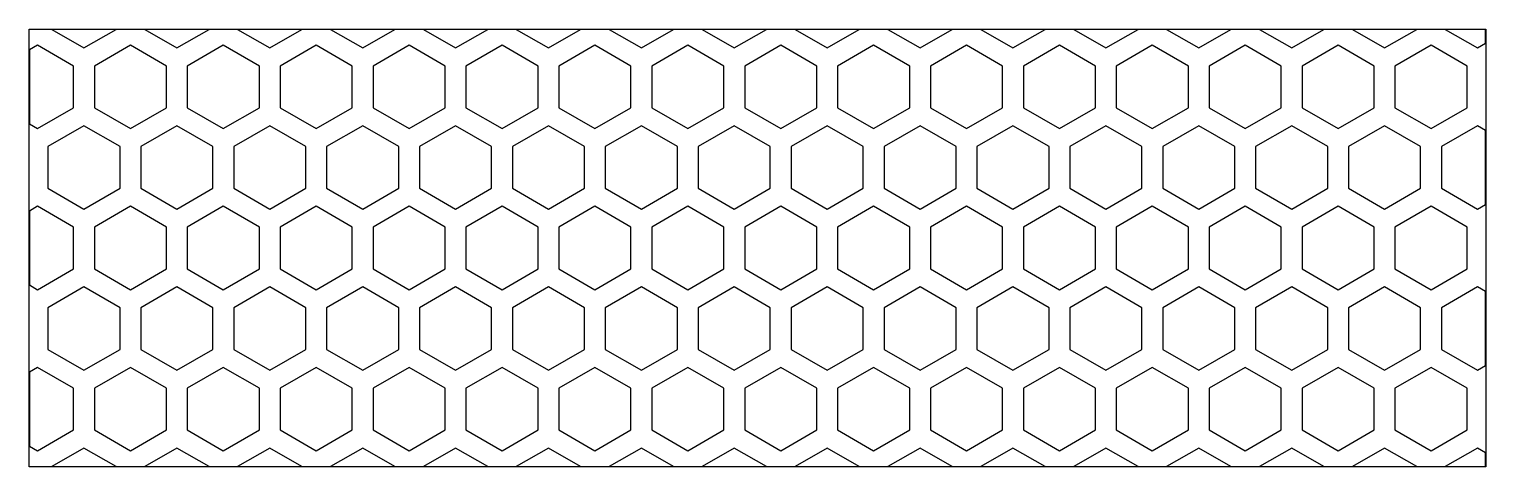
# Model space of a CAD drawing. Extents: x -35 to 35, y -10.5 to 10.5.
import ezdxf

# ---------------------------------------------------------------- set-up
doc = ezdxf.new("R2010")
doc.units = 0
doc.layers.add('Add_Red', color=1, linetype='Continuous')
doc.layers.add('Vector_Red', color=1, linetype='Continuous')

msp = doc.modelspace()

# ---------------------------------------------------------------- linework, layer by layer
at = {"layer": 'Add_Red'}
for points in [[(-30.819912, 10.489999), (-33.909622, 10.489999), (-32.364767, 9.598076), (-30.819912, 10.489999)], [(-26.35581, 10.489999), (-29.445522, 10.489999), (-27.900666, 9.598076), (-26.35581, 10.489999)], [(-21.891709, 10.489999), (-24.98142, 10.489999), (-23.436565, 9.598076), (-21.891709, 10.489999)], [(-17.427607, 10.489999), (-20.51732, 10.489999), (-18.972464, 9.598076), (-17.427607, 10.489999)], [(-12.963506, 10.489999), (-16.05322, 10.489999), (-14.508363, 9.598076), (-12.963506, 10.489999)], [(-8.499406, 10.489999), (-11.589118, 10.489999), (-10.044261, 9.598076), (-8.499406, 10.489999)], [(-4.035304, 10.489999), (-7.125018, 10.489999), (-5.580161, 9.598076), (-4.035304, 10.489999)], [(0.428796, 10.49), (-2.660917, 10.489999), (-1.11606, 9.598076), (0.428796, 10.49)], [(4.892897, 10.49), (1.803184, 10.49), (3.34804, 9.598076), (4.892897, 10.49)], [(9.356998, 10.49), (6.267284, 10.49), (7.812141, 9.598076), (9.356998, 10.49)], [(13.821099, 10.49), (10.731386, 10.49), (12.276243, 9.598076), (13.821099, 10.49)], [(18.2852, 10.49), (15.195486, 10.49), (16.740343, 9.598076), (18.2852, 10.49)], [(22.749302, 10.49), (19.659587, 10.49), (21.204444, 9.598076), (22.749302, 10.49)], [(27.213403, 10.49), (24.123688, 10.49), (25.668545, 9.598076), (27.213403, 10.49)], [(31.677504, 10.49), (28.587788, 10.49), (30.132646, 9.598076), (31.677504, 10.49)], [(34.990003, 9.825122), (34.990003, 10.49), (33.05189, 10.49), (34.596748, 9.598076), (34.990003, 9.825122)], [(-32.864762, 6.732051), (-32.864762, 8.732051), (-34.596811, 9.732051), (-34.99, 9.505043), (-34.99, 5.959059), (-34.596811, 5.732051), (-32.864762, 6.732051)], [(-28.40066, 6.732051), (-28.40066, 8.732051), (-30.132711, 9.732051), (-31.864762, 8.732051), (-31.864762, 6.732051), (-30.132711, 5.732051), (-28.40066, 6.732051)], [(-23.936559, 6.732051), (-23.936559, 8.732051), (-25.66861, 9.732051), (-27.40066, 8.732051), (-27.40066, 6.732051), (-25.66861, 5.732051), (-23.936559, 6.732051)], [(-19.472458, 6.732051), (-19.472458, 8.732051), (-21.204509, 9.732051), (-22.936559, 8.732051), (-22.936559, 6.732051), (-21.204509, 5.732051), (-19.472458, 6.732051)], [(-15.008357, 6.732051), (-15.008357, 8.732051), (-16.740408, 9.732051), (-18.472459, 8.732051), (-18.472459, 6.732051), (-16.740408, 5.732051), (-15.008357, 6.732051)], [(-10.544256, 6.732051), (-10.544256, 8.732051), (-12.276306, 9.732051), (-14.008357, 8.732051), (-14.008357, 6.732051), (-12.276306, 5.732051), (-10.544256, 6.732051)], [(-6.080155, 6.732051), (-6.080155, 8.732051), (-7.812206, 9.732051), (-9.544256, 8.732051), (-9.544256, 6.732051), (-7.812206, 5.732051), (-6.080155, 6.732051)], [(-1.616054, 6.732051), (-1.616054, 8.732051), (-3.348105, 9.732051), (-5.080155, 8.732051), (-5.080155, 6.732051), (-3.348105, 5.732051), (-1.616054, 6.732051)], [(2.848046, 6.732051), (2.848046, 8.732051), (1.115996, 9.732051), (-0.616054, 8.732051), (-0.616054, 6.732051), (1.115996, 5.732051), (2.848046, 6.732051)], [(7.312147, 6.732051), (7.312147, 8.732051), (5.580096, 9.732051), (3.848045, 8.732051), (3.848045, 6.732051), (5.580096, 5.732051), (7.312147, 6.732051)], [(11.776248, 6.732051), (11.776248, 8.732051), (10.044198, 9.732051), (8.312147, 8.732051), (8.312147, 6.732051), (10.044198, 5.732051), (11.776248, 6.732051)], [(16.240349, 6.732051), (16.240349, 8.732051), (14.508298, 9.732051), (12.776248, 8.732051), (12.776248, 6.732051), (14.508298, 5.732051), (16.240349, 6.732051)], [(20.70445, 6.732051), (20.70445, 8.732051), (18.972399, 9.732051), (17.240349, 8.732051), (17.240349, 6.732051), (18.972399, 5.732051), (20.70445, 6.732051)], [(25.168551, 6.732051), (25.168551, 8.732051), (23.436501, 9.732051), (21.70445, 8.732051), (21.70445, 6.732051), (23.436501, 5.732051), (25.168551, 6.732051)], [(29.632652, 6.732051), (29.632652, 8.732051), (27.900601, 9.732051), (26.16855, 8.732051), (26.16855, 6.732051), (27.900601, 5.732051), (29.632652, 6.732051)], [(34.096753, 6.732051), (34.096753, 8.732051), (32.364703, 9.732051), (30.632652, 8.732051), (30.632652, 6.732051), (32.364703, 5.732051), (34.096753, 6.732051)], [(-30.632684, 2.866025), (-30.632684, 4.866025), (-32.364735, 5.866025), (-34.096785, 4.866025), (-34.096785, 2.866025), (-32.364735, 1.866025), (-30.632684, 2.866025)], [(-26.168583, 2.866025), (-26.168583, 4.866025), (-27.900634, 5.866025), (-29.632684, 4.866025), (-29.632684, 2.866025), (-27.900634, 1.866025), (-26.168583, 2.866025)], [(-21.704482, 2.866025), (-21.704482, 4.866025), (-23.436532, 5.866025), (-25.168583, 4.866025), (-25.168583, 2.866025), (-23.436532, 1.866025), (-21.704482, 2.866025)], [(-17.240381, 2.866025), (-17.240381, 4.866025), (-18.972432, 5.866025), (-20.704483, 4.866025), (-20.704483, 2.866025), (-18.972432, 1.866025), (-17.240381, 2.866025)], [(-12.77628, 2.866025), (-12.77628, 4.866025), (-14.50833, 5.866025), (-16.240381, 4.866025), (-16.240381, 2.866025), (-14.50833, 1.866025), (-12.77628, 2.866025)], [(-8.312179, 2.866025), (-8.312179, 4.866025), (-10.044229, 5.866025), (-11.77628, 4.866025), (-11.77628, 2.866025), (-10.044229, 1.866025), (-8.312179, 2.866025)], [(-3.848078, 2.866025), (-3.848078, 4.866025), (-5.580129, 5.866025), (-7.312179, 4.866025), (-7.312179, 2.866025), (-5.580129, 1.866025), (-3.848078, 2.866025)], [(0.616023, 2.866025), (0.616023, 4.866025), (-1.116027, 5.866025), (-2.848078, 4.866025), (-2.848078, 2.866025), (-1.116027, 1.866025), (0.616023, 2.866025)], [(5.080123, 2.866025), (5.080123, 4.866025), (3.348072, 5.866025), (1.616022, 4.866025), (1.616022, 2.866025), (3.348072, 1.866025), (5.080123, 2.866025)], [(9.544224, 2.866025), (9.544224, 4.866025), (7.812174, 5.866025), (6.080123, 4.866025), (6.080123, 2.866025), (7.812174, 1.866025), (9.544224, 2.866025)], [(14.008325, 2.866025), (14.008325, 4.866025), (12.276275, 5.866025), (10.544224, 4.866025), (10.544224, 2.866025), (12.276275, 1.866025), (14.008325, 2.866025)], [(18.472426, 2.866025), (18.472426, 4.866025), (16.740375, 5.866025), (15.008325, 4.866025), (15.008325, 2.866025), (16.740375, 1.866025), (18.472426, 2.866025)], [(22.936528, 2.866025), (22.936528, 4.866025), (21.204477, 5.866025), (19.472426, 4.866025), (19.472426, 2.866025), (21.204477, 1.866025), (22.936528, 2.866025)], [(27.400628, 2.866025), (27.400628, 4.866025), (25.668577, 5.866025), (23.936527, 4.866025), (23.936527, 2.866025), (25.668577, 1.866025), (27.400628, 2.866025)], [(31.864729, 2.866025), (31.864729, 4.866025), (30.132679, 5.866025), (28.400628, 4.866025), (28.400628, 2.866025), (30.132679, 1.866025), (31.864729, 2.866025)], [(34.990002, 2.093052), (34.990002, 5.638998), (34.59678, 5.866025), (32.864729, 4.866025), (32.864729, 2.866025), (34.59678, 1.866025), (34.990002, 2.093052)], [(-32.864729, -1), (-32.864729, 1), (-34.596779, 2), (-34.99, 1.772974), (-34.990001, -1.772973), (-34.596779, -2), (-32.864729, -1)], [(-28.400628, -1), (-28.400628, 1), (-30.132679, 2), (-31.864729, 1), (-31.864729, -1), (-30.132679, -2), (-28.400628, -1)], [(-23.936526, -1), (-23.936526, 1), (-25.668577, 2), (-27.400628, 1), (-27.400628, -1), (-25.668577, -2), (-23.936526, -1)], [(-19.472426, -1), (-19.472426, 1), (-21.204477, 2), (-22.936527, 1), (-22.936527, -1), (-21.204477, -2), (-19.472426, -1)], [(-15.008325, -1), (-15.008325, 1), (-16.740375, 2), (-18.472426, 1), (-18.472426, -1), (-16.740375, -2), (-15.008325, -1)], [(-10.544223, -1), (-10.544223, 1), (-12.276274, 2), (-14.008325, 1), (-14.008325, -1), (-12.276274, -2), (-10.544223, -1)], [(-6.080123, -1), (-6.080123, 1), (-7.812174, 2), (-9.544223, 1), (-9.544223, -1), (-7.812174, -2), (-6.080123, -1)], [(-1.616021, -1), (-1.616021, 1), (-3.348072, 2), (-5.080123, 1), (-5.080123, -1), (-3.348072, -2), (-1.616021, -1)], [(2.848078, -1), (2.848078, 1), (1.116028, 2), (-0.616022, 1), (-0.616022, -1), (1.116028, -2), (2.848078, -1)], [(7.312179, -1), (7.312179, 1), (5.580129, 2), (3.848078, 1), (3.848078, -1), (5.580129, -2), (7.312179, -1)], [(11.776281, -1), (11.776281, 1), (10.04423, 2), (8.312179, 1), (8.312179, -1), (10.04423, -2), (11.776281, -1)], [(16.240381, -1), (16.240381, 1), (14.50833, 2), (12.776281, 1), (12.776281, -1), (14.50833, -2), (16.240381, -1)], [(20.704483, -1), (20.704483, 1), (18.972432, 2), (17.240381, 1), (17.240381, -1), (18.972432, -2), (20.704483, -1)], [(25.168583, -1), (25.168583, 1), (23.436533, 2), (21.704482, 1), (21.704482, -1), (23.436533, -2), (25.168583, -1)], [(29.632684, -1), (29.632684, 1), (27.900634, 2), (26.168583, 1), (26.168583, -1), (27.900634, -2), (29.632684, -1)], [(34.096786, -1), (34.096786, 1), (32.364735, 2), (30.632684, 1), (30.632684, -1), (32.364735, -2), (34.096786, -1)], [(-30.632652, -4.866025), (-30.632652, -2.866025), (-32.364703, -1.866025), (-34.096752, -2.866025), (-34.096752, -4.866025), (-32.364703, -5.866025), (-30.632652, -4.866025)], [(-26.16855, -4.866025), (-26.16855, -2.866025), (-27.900601, -1.866025), (-29.632652, -2.866025), (-29.632652, -4.866025), (-27.900601, -5.866025), (-26.16855, -4.866025)], [(-21.70445, -4.866025), (-21.70445, -2.866025), (-23.4365, -1.866025), (-25.168551, -2.866025), (-25.168551, -4.866025), (-23.4365, -5.866025), (-21.70445, -4.866025)], [(-17.240349, -4.866025), (-17.240349, -2.866025), (-18.972399, -1.866025), (-20.70445, -2.866025), (-20.70445, -4.866025), (-18.972399, -5.866025), (-17.240349, -4.866025)], [(-12.776247, -4.866025), (-12.776247, -2.866025), (-14.508298, -1.866025), (-16.240349, -2.866025), (-16.240349, -4.866025), (-14.508298, -5.866025), (-12.776247, -4.866025)], [(-8.312147, -4.866025), (-8.312147, -2.866025), (-10.044196, -1.866025), (-11.776247, -2.866025), (-11.776247, -4.866025), (-10.044196, -5.866025), (-8.312147, -4.866025)], [(-3.848045, -4.866025), (-3.848045, -2.866025), (-5.580096, -1.866025), (-7.312147, -2.866025), (-7.312147, -4.866025), (-5.580096, -5.866025), (-3.848045, -4.866025)], [(0.616055, -4.866025), (0.616055, -2.866025), (-1.115995, -1.866025), (-2.848046, -2.866025), (-2.848046, -4.866025), (-1.115995, -5.866025), (0.616055, -4.866025)], [(5.080155, -4.866025), (5.080155, -2.866025), (3.348105, -1.866025), (1.616055, -2.866025), (1.616055, -4.866025), (3.348105, -5.866025), (5.080155, -4.866025)], [(9.544257, -4.866025), (9.544257, -2.866025), (7.812206, -1.866025), (6.080155, -2.866025), (6.080155, -4.866025), (7.812206, -5.866025), (9.544257, -4.866025)], [(14.008357, -4.866025), (14.008357, -2.866025), (12.276308, -1.866025), (10.544257, -2.866025), (10.544257, -4.866025), (12.276308, -5.866025), (14.008357, -4.866025)], [(18.472459, -4.866025), (18.472459, -2.866025), (16.740408, -1.866025), (15.008357, -2.866025), (15.008357, -4.866025), (16.740408, -5.866025), (18.472459, -4.866025)], [(22.93656, -4.866025), (22.93656, -2.866025), (21.204509, -1.866025), (19.472458, -2.866025), (19.472458, -4.866025), (21.204509, -5.866025), (22.93656, -4.866025)], [(27.40066, -4.866025), (27.40066, -2.866025), (25.66861, -1.866025), (23.93656, -2.866025), (23.93656, -4.866025), (25.66861, -5.866025), (27.40066, -4.866025)], [(31.864762, -4.866025), (31.864762, -2.866025), (30.132711, -1.866025), (28.40066, -2.866025), (28.40066, -4.866025), (30.132711, -5.866025), (31.864762, -4.866025)], [(34.990001, -5.639018), (34.990001, -2.093033), (34.596813, -1.866025), (32.864762, -2.866025), (32.864762, -4.866025), (34.596813, -5.866025), (34.990001, -5.639018)], [(-32.864697, -8.732051), (-32.864697, -6.732051), (-34.596746, -5.732051), (-34.990001, -5.959097), (-34.990001, -9.505005), (-34.596746, -9.732051), (-32.864697, -8.732051)], [(-28.400595, -8.732051), (-28.400595, -6.732051), (-30.132646, -5.732051), (-31.864697, -6.732051), (-31.864697, -8.732051), (-30.132646, -9.732051), (-28.400595, -8.732051)], [(-23.936494, -8.732051), (-23.936494, -6.732051), (-25.668545, -5.732051), (-27.400596, -6.732051), (-27.400596, -8.732051), (-25.668545, -9.732051), (-23.936494, -8.732051)], [(-19.472393, -8.732051), (-19.472393, -6.732051), (-21.204444, -5.732051), (-22.936494, -6.732051), (-22.936494, -8.732051), (-21.204444, -9.732051), (-19.472393, -8.732051)], [(-15.008292, -8.732051), (-15.008292, -6.732051), (-16.740343, -5.732051), (-18.472394, -6.732051), (-18.472394, -8.732051), (-16.740343, -9.732051), (-15.008292, -8.732051)], [(-10.544191, -8.732051), (-10.544191, -6.732051), (-12.276242, -5.732051), (-14.008292, -6.732051), (-14.008292, -8.732051), (-12.276242, -9.732051), (-10.544191, -8.732051)], [(-6.08009, -8.732051), (-6.08009, -6.732051), (-7.812141, -5.732051), (-9.544191, -6.732051), (-9.544191, -8.732051), (-7.812141, -9.732051), (-6.08009, -8.732051)], [(-1.615989, -8.732051), (-1.615989, -6.732051), (-3.34804, -5.732051), (-5.080091, -6.732051), (-5.080091, -8.732051), (-3.34804, -9.732051), (-1.615989, -8.732051)], [(2.848111, -8.732051), (2.848111, -6.732051), (1.116061, -5.732051), (-0.615989, -6.732051), (-0.615989, -8.732051), (1.116061, -9.732051), (2.848111, -8.732051)], [(7.312212, -8.732051), (7.312212, -6.732051), (5.580161, -5.732051), (3.84811, -6.732051), (3.84811, -8.732051), (5.580161, -9.732051), (7.312212, -8.732051)], [(11.776313, -8.732051), (11.776313, -6.732051), (10.044262, -5.732051), (8.312212, -6.732051), (8.312212, -8.732051), (10.044262, -9.732051), (11.776313, -8.732051)], [(16.240414, -8.732051), (16.240414, -6.732051), (14.508363, -5.732051), (12.776313, -6.732051), (12.776313, -8.732051), (14.508363, -9.732051), (16.240414, -8.732051)], [(20.704515, -8.732051), (20.704515, -6.732051), (18.972464, -5.732051), (17.240413, -6.732051), (17.240413, -8.732051), (18.972464, -9.732051), (20.704515, -8.732051)], [(25.168616, -8.732051), (25.168616, -6.732051), (23.436566, -5.732051), (21.704515, -6.732051), (21.704515, -8.732051), (23.436566, -9.732051), (25.168616, -8.732051)], [(29.632717, -8.732051), (29.632717, -6.732051), (27.900666, -5.732051), (26.168615, -6.732051), (26.168615, -8.732051), (27.900666, -9.732051), (29.632717, -8.732051)], [(34.096818, -8.732051), (34.096818, -6.732051), (32.364767, -5.732051), (30.632717, -6.732051), (30.632717, -8.732051), (32.364767, -9.732051), (34.096818, -8.732051)], [(-30.819812, -10.49), (-32.36467, -9.598076), (-33.909527, -10.49), (-30.819812, -10.49)], [(-26.355711, -10.49), (-27.900569, -9.598076), (-29.445427, -10.49), (-26.355711, -10.49)], [(-21.89161, -10.49), (-23.436467, -9.598076), (-24.981325, -10.49), (-21.89161, -10.49)], [(-17.42751, -10.49), (-18.972367, -9.598076), (-20.517224, -10.49), (-17.42751, -10.49)], [(-12.963409, -10.49), (-14.508266, -9.598076), (-16.053122, -10.49), (-12.963409, -10.49)], [(-8.499308, -10.49), (-10.044164, -9.598076), (-11.589021, -10.49), (-8.499308, -10.49)], [(-4.035207, -10.49), (-5.580064, -9.598076), (-7.124921, -10.49), (-4.035207, -10.49)], [(0.428893, -10.489999), (-1.115962, -9.598076), (-2.660819, -10.49), (0.428893, -10.489999)], [(4.892994, -10.489999), (3.348137, -9.598076), (1.803281, -10.489999), (4.892994, -10.489999)], [(9.357095, -10.489999), (7.812238, -9.598076), (6.267382, -10.489999), (9.357095, -10.489999)], [(13.821196, -10.489999), (12.27634, -9.598076), (10.731483, -10.489999), (13.821196, -10.489999)], [(18.285297, -10.489999), (16.74044, -9.598076), (15.195583, -10.489999), (18.285297, -10.489999)], [(22.749398, -10.489999), (21.204542, -9.598076), (19.659685, -10.489999), (22.749398, -10.489999)], [(27.213498, -10.489999), (25.668642, -9.598076), (24.123786, -10.489999), (27.213498, -10.489999)], [(31.677599, -10.489999), (30.132743, -9.598076), (28.587888, -10.489999), (31.677599, -10.489999)], [(34.99, -10.489999), (34.99, -9.825064), (34.596845, -9.598076), (33.051989, -10.489999), (34.99, -10.489999)]]:
    msp.add_lwpolyline(points, dxfattribs=at)
at = {"layer": 'Vector_Red'}
msp.add_lwpolyline([(-35, 10.5), (35, 10.5), (35, -10.5), (-35, -10.5), (-35, 10.5)], dxfattribs=at)

doc.saveas('drawing.dxf')
